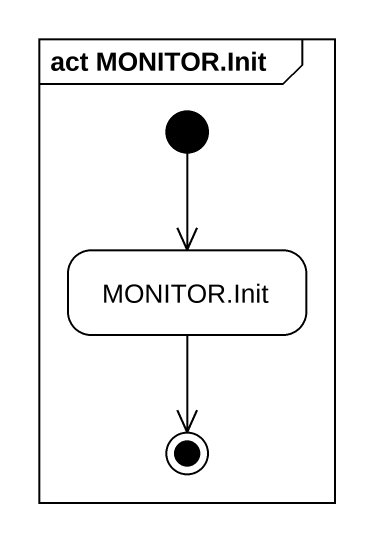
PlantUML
@startuml
mainframe act MONITOR.Init
hide empty description
state "MONITOR.Init" as MONITOR_Init
[*] --> MONITOR_Init
MONITOR_Init --> [*]
@enduml
